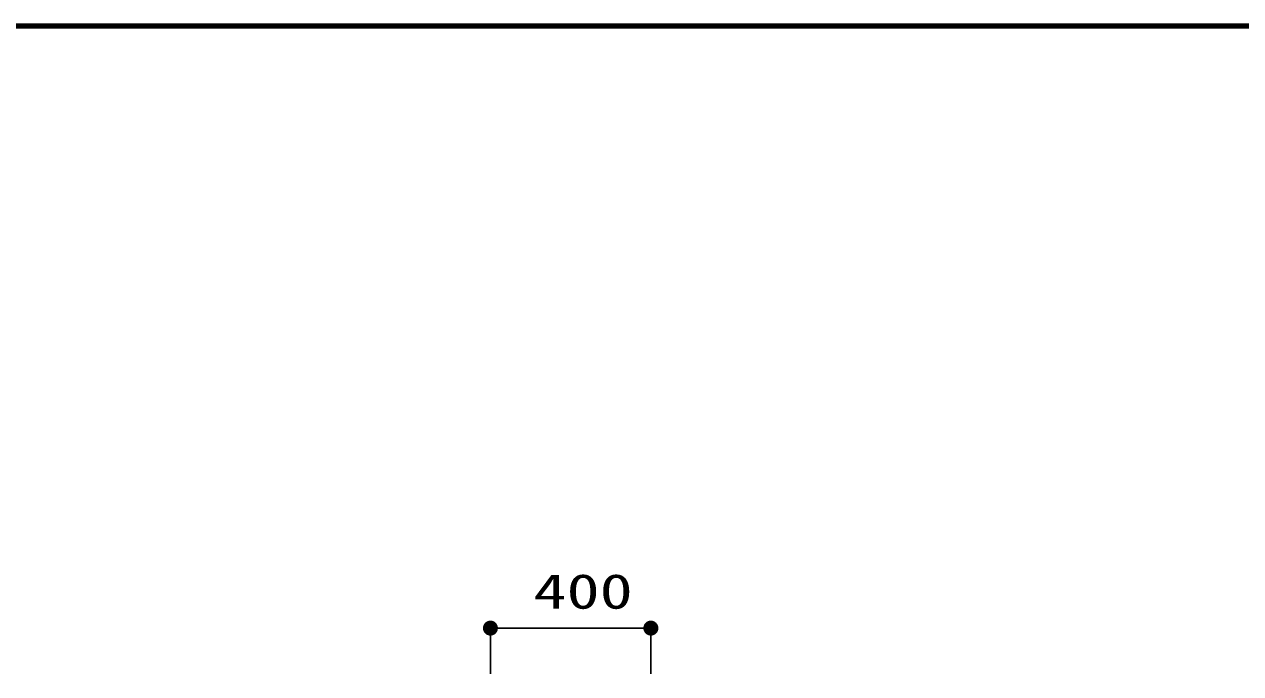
# Model space of a CAD drawing. Units: millimetres, scale not verified. Extents: x -9125 to 8193, y -6841 to 5236.
# Drawn here: x -1270 to 1762, y 3617 to 5236 of the extents above; entities that cross this region are included whole.
import ezdxf
from ezdxf.enums import TextEntityAlignment as Align

# ---------------------------------------------------------------- set-up
doc = ezdxf.new("R2010")
doc.units = ezdxf.units.MM
doc.header["$LTSCALE"] = 30
doc.layers.add('0-6_SUNPO', color=7, linetype='Continuous', lineweight=25)
doc.layers.add('0-7_07', color=7, linetype='Continuous', lineweight=25)
doc.styles.add('ＭＳ ゴシック', font='')
doc.styles.get('ＭＳ ゴシック').set_extended_font_data('MS Gothic')

msp = doc.modelspace()

# ---------------------------------------------------------------- linework, layer by layer
at = {"layer": '0-6_SUNPO', "color": 4}
for p, q in [((-108.08, 3616.66), (-108.08, 3730.32)), ((-108.08, 3730.32), (291.92, 3730.32)), ((291.92, 3616.66), (291.92, 3730.32))]:
    msp.add_line(p, q, dxfattribs=at)
at = {"layer": '0-6_SUNPO'}
for points in [[(-126.47, 3733.97), (-108.08, 3730.32), (-126.83, 3730.32)], [(-126.83, 3730.32), (-108.08, 3730.32), (-126.47, 3726.66)], [(-125.4, 3737.49), (-108.08, 3730.32), (-126.47, 3733.97)], [(-126.47, 3726.66), (-108.08, 3730.32), (-125.4, 3723.14)], [(-123.67, 3740.73), (-108.08, 3730.32), (-125.4, 3737.49)], [(-125.4, 3723.14), (-108.08, 3730.32), (-123.67, 3719.9)], [(-121.34, 3743.57), (-108.08, 3730.32), (-123.67, 3740.73)], [(-123.67, 3719.9), (-108.08, 3730.32), (-121.34, 3717.06)], [(-118.5, 3745.91), (-108.08, 3730.32), (-121.34, 3743.57)], [(-121.34, 3717.06), (-108.08, 3730.32), (-118.5, 3714.73)], [(-115.25, 3747.64), (-108.08, 3730.32), (-118.5, 3745.91)], [(-118.5, 3714.73), (-108.08, 3730.32), (-115.25, 3712.99)], [(-111.74, 3748.71), (-108.08, 3730.32), (-115.25, 3747.64)], [(-115.25, 3712.99), (-108.08, 3730.32), (-111.74, 3711.93)], [(-108.08, 3749.07), (-108.08, 3730.32), (-111.74, 3748.71)], [(-111.74, 3711.93), (-108.08, 3730.32), (-108.08, 3711.57)], [(-104.42, 3748.71), (-108.08, 3730.32), (-108.08, 3749.07)], [(-100.9, 3747.64), (-108.08, 3730.32), (-104.42, 3748.71)], [(-97.66, 3745.91), (-108.08, 3730.32), (-100.9, 3747.64)], [(-94.82, 3743.57), (-108.08, 3730.32), (-97.66, 3745.91)], [(-92.49, 3740.73), (-108.08, 3730.32), (-94.82, 3743.57)], [(-90.76, 3737.49), (-108.08, 3730.32), (-92.49, 3740.73)], [(-89.69, 3733.97), (-108.08, 3730.32), (-90.76, 3737.49)], [(-89.33, 3730.32), (-108.08, 3730.32), (-89.69, 3733.97)], [(-108.08, 3711.57), (-108.08, 3730.32), (-104.42, 3711.93)], [(-104.42, 3711.93), (-108.08, 3730.32), (-100.9, 3712.99)], [(-100.9, 3712.99), (-108.08, 3730.32), (-97.66, 3714.73)], [(-97.66, 3714.73), (-108.08, 3730.32), (-94.82, 3717.06)], [(-94.82, 3717.06), (-108.08, 3730.32), (-92.49, 3719.9)], [(-92.49, 3719.9), (-108.08, 3730.32), (-90.76, 3723.14)], [(-90.76, 3723.14), (-108.08, 3730.32), (-89.69, 3726.66)], [(-89.69, 3726.66), (-108.08, 3730.32), (-89.33, 3730.32)], [(273.53, 3733.97), (291.92, 3730.32), (273.17, 3730.32)], [(273.17, 3730.32), (291.92, 3730.32), (273.53, 3726.66)], [(274.6, 3737.49), (291.92, 3730.32), (273.53, 3733.97)], [(273.53, 3726.66), (291.92, 3730.32), (274.6, 3723.14)], [(276.33, 3740.73), (291.92, 3730.32), (274.6, 3737.49)], [(274.6, 3723.14), (291.92, 3730.32), (276.33, 3719.9)], [(278.66, 3743.57), (291.92, 3730.32), (276.33, 3740.73)], [(276.33, 3719.9), (291.92, 3730.32), (278.66, 3717.06)], [(281.5, 3745.91), (291.92, 3730.32), (278.66, 3743.57)], [(278.66, 3717.06), (291.92, 3730.32), (281.5, 3714.73)], [(284.75, 3747.64), (291.92, 3730.32), (281.5, 3745.91)], [(281.5, 3714.73), (291.92, 3730.32), (284.75, 3712.99)], [(288.26, 3748.71), (291.92, 3730.32), (284.75, 3747.64)], [(284.75, 3712.99), (291.92, 3730.32), (288.26, 3711.93)], [(291.92, 3749.07), (291.92, 3730.32), (288.26, 3748.71)], [(288.26, 3711.93), (291.92, 3730.32), (291.92, 3711.57)], [(295.58, 3748.71), (291.92, 3730.32), (291.92, 3749.07)], [(299.1, 3747.64), (291.92, 3730.32), (295.58, 3748.71)], [(302.34, 3745.91), (291.92, 3730.32), (299.1, 3747.64)], [(305.18, 3743.57), (291.92, 3730.32), (302.34, 3745.91)], [(307.51, 3740.73), (291.92, 3730.32), (305.18, 3743.57)], [(309.24, 3737.49), (291.92, 3730.32), (307.51, 3740.73)], [(310.31, 3733.97), (291.92, 3730.32), (309.24, 3737.49)], [(310.67, 3730.32), (291.92, 3730.32), (310.31, 3733.97)], [(291.92, 3711.57), (291.92, 3730.32), (295.58, 3711.93)], [(295.58, 3711.93), (291.92, 3730.32), (299.1, 3712.99)], [(299.1, 3712.99), (291.92, 3730.32), (302.34, 3714.73)], [(302.34, 3714.73), (291.92, 3730.32), (305.18, 3717.06)], [(305.18, 3717.06), (291.92, 3730.32), (307.51, 3719.9)], [(307.51, 3719.9), (291.92, 3730.32), (309.24, 3723.14)], [(309.24, 3723.14), (291.92, 3730.32), (310.31, 3726.66)], [(310.31, 3726.66), (291.92, 3730.32), (310.67, 3730.32)]]:
    msp.add_solid(points, dxfattribs=at)
at = {"layer": '0-7_07'}
for p, q in [((-7993.32, 5236.27), (8193.48, 5236.27)), ((-7992.72, 5235.67), (8192.88, 5235.67)), ((-7992.12, 5235.07), (8192.28, 5235.07)), ((-7991.52, 5234.47), (8191.68, 5234.47)), ((-7990.92, 5233.87), (8191.08, 5233.87)), ((-7990.32, 5233.27), (8190.48, 5233.27)), ((-7989.72, 5232.67), (8189.88, 5232.67)), ((-7989.12, 5232.07), (8189.28, 5232.07)), ((-7988.52, 5231.47), (8188.68, 5231.47)), ((-7987.92, 5230.87), (8188.08, 5230.87)), ((-7987.32, 5230.27), (8187.48, 5230.27)), ((-7986.72, 5229.67), (8186.88, 5229.67)), ((-7986.12, 5229.07), (8186.28, 5229.07)), ((-7985.52, 5228.47), (8185.68, 5228.47)), ((-7984.92, 5227.87), (8185.08, 5227.87))]:
    msp.add_line(p, q, dxfattribs=at)

# ---------------------------------------------------------------- texts
at = {"layer": '0-6_SUNPO', "color": 3, "style": 'ＭＳ ゴシック', "width": 1.4}
msp.add_text('400', height=86.59, dxfattribs=at).set_placement((-0.65, 3752.82), align=Align.BOTTOM_LEFT)

doc.saveas('drawing.dxf')
